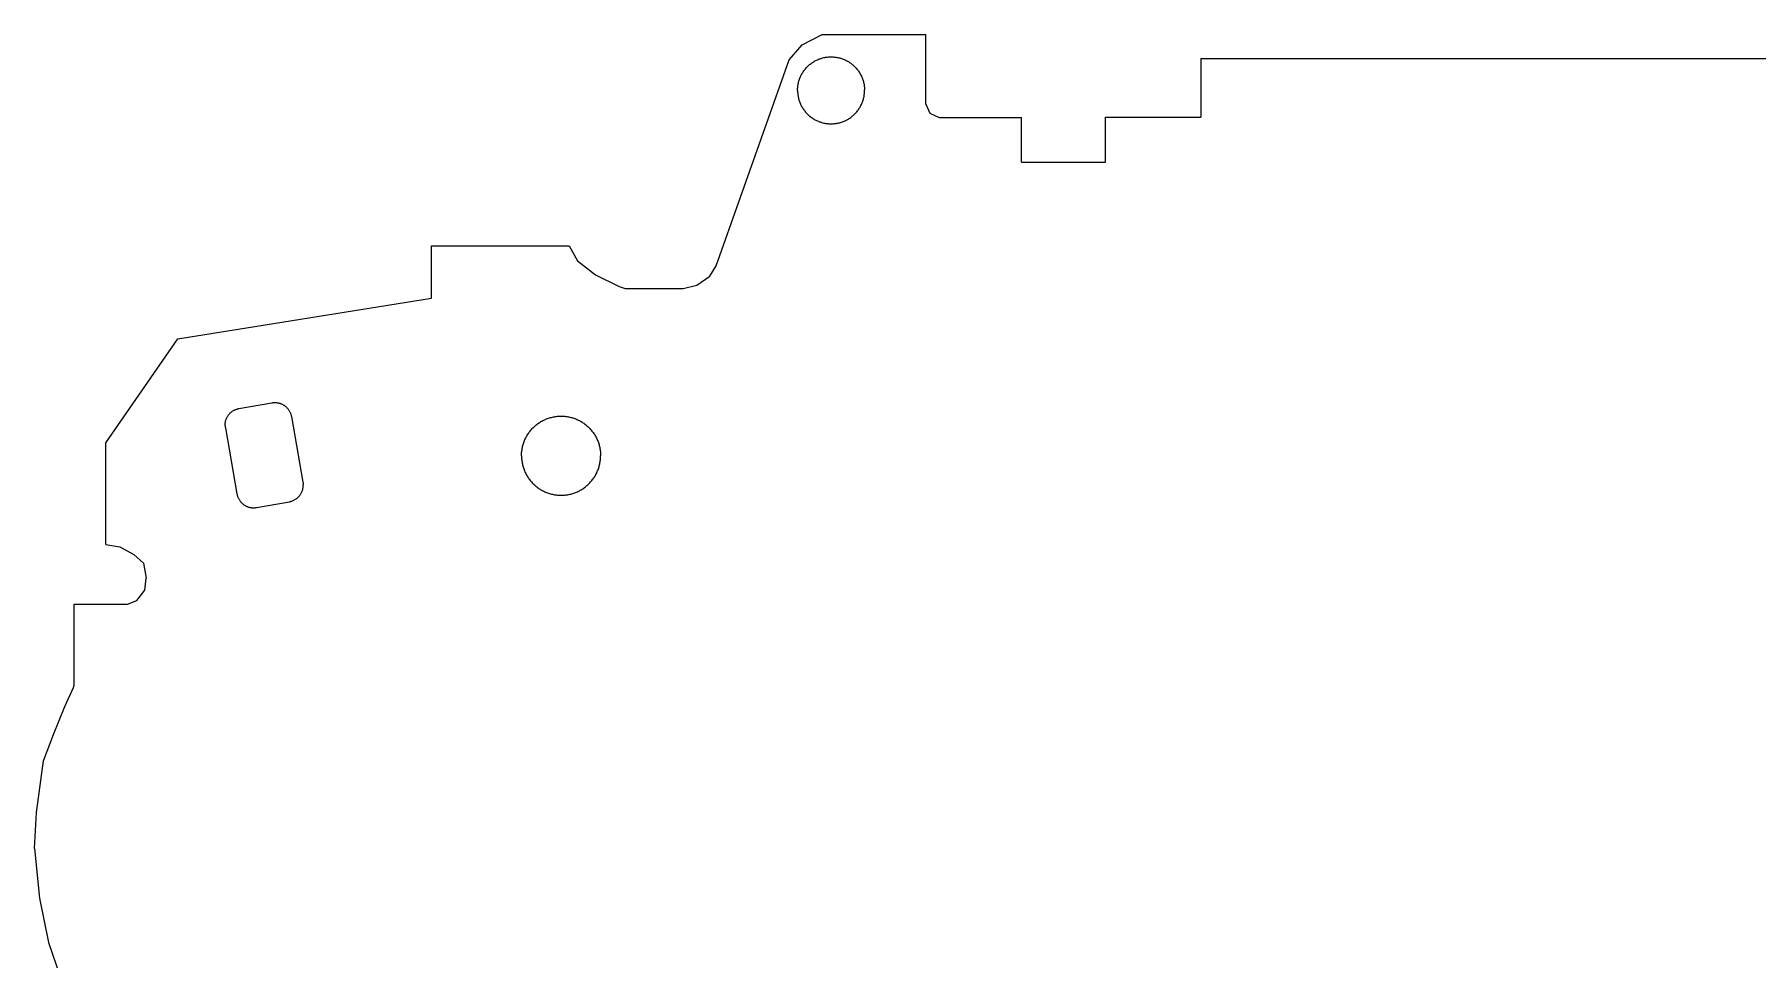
# Model space of a CAD drawing. Header units: inches. Extents: x 1.44 to 6.59, y 1.74 to 4.61.
# Drawn here: x 1.441 to 4.014, y 3.226 to 4.607 of the extents above; entities that cross this region are included whole.
import ezdxf

# ---------------------------------------------------------------- set-up
doc = ezdxf.new("R2010")
doc.units = ezdxf.units.IN
doc.header["$MEASUREMENT"] = 0
doc.layers.add('Mechanical2', color=216, linetype='Continuous')

msp = doc.modelspace()

# ---------------------------------------------------------------- linework, layer by layer
at = {"layer": 'Mechanical2'}
for p, q in [((2.5876, 4.5922), (2.6172, 4.6075)), ((2.6172, 4.6075), (2.772, 4.6075)), ((2.772, 4.5032), (2.772, 4.6075)), ((2.5678, 4.5696), (2.5876, 4.5922)), ((2.4591, 4.2621), (2.5678, 4.5696)), ((2.5898, 4.5531), (2.5906, 4.5542)), ((2.5906, 4.5542), (2.5915, 4.5553)), ((2.5915, 4.5553), (2.5924, 4.5564)), ((2.5924, 4.5564), (2.5933, 4.5575)), ((2.5933, 4.5575), (2.5943, 4.5585)), ((2.5943, 4.5585), (2.5953, 4.5595)), ((2.5953, 4.5595), (2.5963, 4.5605)), ((2.5963, 4.5605), (2.5973, 4.5615)), ((2.5973, 4.5615), (2.5984, 4.5624)), ((2.5984, 4.5624), (2.5995, 4.5633)), ((2.5995, 4.5633), (2.6006, 4.5641)), ((2.6006, 4.5641), (2.6017, 4.5649)), ((2.6017, 4.5649), (2.6029, 4.5657)), ((2.6029, 4.5657), (2.6041, 4.5665)), ((2.6041, 4.5665), (2.6053, 4.5672)), ((2.6053, 4.5672), (2.6065, 4.5679)), ((2.6065, 4.5679), (2.6078, 4.5686)), ((2.6078, 4.5686), (2.609, 4.5692)), ((2.609, 4.5692), (2.6103, 4.5698)), ((2.6103, 4.5698), (2.6116, 4.5703)), ((2.6116, 4.5703), (2.6129, 4.5709)), ((2.6129, 4.5709), (2.6142, 4.5713)), ((2.6142, 4.5713), (2.6156, 4.5718)), ((2.6156, 4.5718), (2.6169, 4.5722)), ((2.6169, 4.5722), (2.6183, 4.5725)), ((2.6183, 4.5725), (2.6197, 4.5729)), ((2.6197, 4.5729), (2.621, 4.5731)), ((2.621, 4.5731), (2.6224, 4.5734)), ((2.6224, 4.5734), (2.6238, 4.5736)), ((2.6238, 4.5736), (2.6252, 4.5738)), ((2.6252, 4.5738), (2.6266, 4.5739)), ((2.6266, 4.5739), (2.628, 4.574)), ((2.628, 4.574), (2.6294, 4.574)), ((2.6294, 4.574), (2.6308, 4.574)), ((2.6308, 4.574), (2.6323, 4.574)), ((2.6323, 4.574), (2.6337, 4.5739)), ((2.6337, 4.5739), (2.6351, 4.5738)), ((2.6351, 4.5738), (2.6365, 4.5737)), ((2.6365, 4.5737), (2.6379, 4.5735)), ((2.6379, 4.5735), (2.6393, 4.5733)), ((2.6393, 4.5733), (2.6406, 4.573)), ((2.6406, 4.573), (2.642, 4.5727)), ((2.642, 4.5727), (2.6434, 4.5724)), ((2.6434, 4.5724), (2.6447, 4.572)), ((2.6447, 4.572), (2.6461, 4.5716)), ((2.6461, 4.5716), (2.6474, 4.5711)), ((2.6474, 4.5711), (2.6487, 4.5706)), ((2.6487, 4.5706), (2.65, 4.5701)), ((2.65, 4.5701), (2.6513, 4.5695)), ((2.6513, 4.5695), (2.6526, 4.5689)), ((2.6526, 4.5689), (2.6539, 4.5683)), ((2.6539, 4.5683), (2.6551, 4.5676)), ((2.6551, 4.5676), (2.6563, 4.5669)), ((2.6563, 4.5669), (2.6575, 4.5661)), ((2.6575, 4.5661), (2.6587, 4.5653)), ((2.6587, 4.5653), (2.6598, 4.5645)), ((2.6598, 4.5645), (2.661, 4.5637)), ((2.661, 4.5637), (2.6621, 4.5628)), ((2.6621, 4.5628), (2.6631, 4.5619)), ((2.6631, 4.5619), (2.6642, 4.561)), ((2.6642, 4.561), (2.6652, 4.56)), ((2.6652, 4.56), (2.6662, 4.559)), ((2.6662, 4.559), (2.6672, 4.558)), ((2.6672, 4.558), (2.6681, 4.557)), ((2.6681, 4.557), (2.669, 4.5559)), ((2.669, 4.5559), (2.6699, 4.5548)), ((2.6699, 4.5548), (2.6708, 4.5537)), ((2.6708, 4.5537), (2.6716, 4.5525)), ((3.1827, 4.5715), (4.6092, 4.5715)), ((3.1827, 4.5715), (3.1828, 4.4842)), ((2.5806, 4.5269), (2.5807, 4.5283)), ((2.5807, 4.5283), (2.5808, 4.5297)), ((2.5808, 4.5297), (2.581, 4.5311)), ((2.581, 4.5311), (2.5812, 4.5325)), ((2.5812, 4.5325), (2.5815, 4.5338)), ((2.5815, 4.5338), (2.5818, 4.5352)), ((2.5818, 4.5352), (2.5821, 4.5366)), ((2.5821, 4.5366), (2.5825, 4.5379)), ((2.5825, 4.5379), (2.5829, 4.5393)), ((2.5829, 4.5393), (2.5833, 4.5406)), ((2.5833, 4.5406), (2.5838, 4.542)), ((2.5838, 4.542), (2.5843, 4.5433)), ((2.5843, 4.5433), (2.5849, 4.5446)), ((2.5849, 4.5446), (2.5855, 4.5458)), ((2.5855, 4.5458), (2.5861, 4.5471)), ((2.5861, 4.5471), (2.5868, 4.5483)), ((2.5868, 4.5483), (2.5875, 4.5496)), ((2.5875, 4.5496), (2.5882, 4.5508)), ((2.5882, 4.5508), (2.589, 4.5519)), ((2.589, 4.5519), (2.5898, 4.5531)), ((2.6716, 4.5525), (2.6724, 4.5513)), ((2.6724, 4.5513), (2.6731, 4.5502)), ((2.6731, 4.5502), (2.6739, 4.5489)), ((2.6739, 4.5489), (2.6745, 4.5477)), ((2.6745, 4.5477), (2.6752, 4.5465)), ((2.6752, 4.5465), (2.6758, 4.5452)), ((2.6758, 4.5452), (2.6764, 4.5439)), ((2.6764, 4.5439), (2.6769, 4.5426)), ((2.6769, 4.5426), (2.6774, 4.5413)), ((2.6774, 4.5413), (2.6779, 4.54)), ((2.6779, 4.54), (2.6783, 4.5386)), ((2.6783, 4.5386), (2.6787, 4.5373)), ((2.6787, 4.5373), (2.6791, 4.5359)), ((2.6791, 4.5359), (2.6794, 4.5345)), ((2.6794, 4.5345), (2.6797, 4.5332)), ((2.6797, 4.5332), (2.6799, 4.5318)), ((2.6799, 4.5318), (2.6801, 4.5304)), ((2.6801, 4.5304), (2.6803, 4.529)), ((2.6803, 4.529), (2.6804, 4.5276)), ((2.5805, 4.5255), (2.5806, 4.5269)), ((2.5805, 4.524), (2.5805, 4.5255)), ((2.5805, 4.524), (2.5805, 4.5226)), ((2.5805, 4.5226), (2.5806, 4.5212)), ((2.5806, 4.5212), (2.5807, 4.5198)), ((2.5807, 4.5198), (2.5808, 4.5184)), ((2.5808, 4.5184), (2.581, 4.517)), ((2.581, 4.517), (2.5812, 4.5156)), ((2.5812, 4.5156), (2.5815, 4.5142)), ((2.5815, 4.5142), (2.5818, 4.5129)), ((2.5818, 4.5129), (2.5821, 4.5115)), ((2.5821, 4.5115), (2.5825, 4.5101)), ((2.5825, 4.5101), (2.5829, 4.5088)), ((2.5829, 4.5088), (2.5833, 4.5075)), ((2.5833, 4.5075), (2.5838, 4.5061)), ((2.5838, 4.5061), (2.5843, 4.5048)), ((2.5843, 4.5048), (2.5849, 4.5035)), ((2.5849, 4.5035), (2.5855, 4.5023)), ((2.5855, 4.5023), (2.5861, 4.501)), ((2.6752, 4.5016), (2.6758, 4.5029)), ((2.6758, 4.5029), (2.6764, 4.5042)), ((2.6764, 4.5042), (2.6769, 4.5055)), ((2.6769, 4.5055), (2.6774, 4.5068)), ((2.6774, 4.5068), (2.6779, 4.5081)), ((2.6779, 4.5081), (2.6783, 4.5095)), ((2.6783, 4.5095), (2.6787, 4.5108)), ((2.6787, 4.5108), (2.6791, 4.5122)), ((2.6791, 4.5122), (2.6794, 4.5136)), ((2.6794, 4.5136), (2.6797, 4.5149)), ((2.6797, 4.5149), (2.6799, 4.5163)), ((2.6799, 4.5163), (2.6801, 4.5177)), ((2.6801, 4.5177), (2.6803, 4.5191)), ((2.6803, 4.5191), (2.6804, 4.5205)), ((2.6804, 4.5276), (2.6805, 4.5262)), ((2.6804, 4.5205), (2.6805, 4.5219)), ((2.6805, 4.5262), (2.6805, 4.5247)), ((2.6805, 4.5233), (2.6805, 4.5247)), ((2.6805, 4.5219), (2.6805, 4.5233)), ((2.772, 4.5032), (2.7779, 4.49)), ((2.5861, 4.501), (2.5868, 4.4998)), ((2.5868, 4.4998), (2.5875, 4.4985)), ((2.5875, 4.4985), (2.5882, 4.4973)), ((2.5882, 4.4973), (2.589, 4.4962)), ((2.589, 4.4962), (2.5898, 4.495)), ((2.5898, 4.495), (2.5906, 4.4939)), ((2.5906, 4.4939), (2.5915, 4.4928)), ((2.5915, 4.4928), (2.5924, 4.4917)), ((2.5924, 4.4917), (2.5933, 4.4906)), ((2.5933, 4.4906), (2.5943, 4.4896)), ((2.5943, 4.4896), (2.5953, 4.4886)), ((2.5953, 4.4886), (2.5963, 4.4876)), ((2.5963, 4.4876), (2.5973, 4.4866)), ((2.5973, 4.4866), (2.5984, 4.4857)), ((2.5984, 4.4857), (2.5995, 4.4848)), ((2.5995, 4.4848), (2.6006, 4.484)), ((2.6006, 4.484), (2.6017, 4.4831)), ((2.6017, 4.4831), (2.6029, 4.4823)), ((2.6029, 4.4823), (2.6041, 4.4816)), ((2.6041, 4.4816), (2.6053, 4.4809)), ((2.6053, 4.4809), (2.6065, 4.4802)), ((2.6065, 4.4802), (2.6078, 4.4795)), ((2.6078, 4.4795), (2.609, 4.4789)), ((2.609, 4.4789), (2.6103, 4.4783)), ((2.6103, 4.4783), (2.6116, 4.4778)), ((2.6116, 4.4778), (2.6129, 4.4772)), ((2.6129, 4.4772), (2.6142, 4.4768)), ((2.6142, 4.4768), (2.6156, 4.4763)), ((2.6447, 4.4761), (2.6461, 4.4765)), ((2.6461, 4.4765), (2.6474, 4.477)), ((2.6474, 4.477), (2.6487, 4.4775)), ((2.6487, 4.4775), (2.65, 4.478)), ((2.65, 4.478), (2.6513, 4.4786)), ((2.6513, 4.4786), (2.6526, 4.4792)), ((2.6526, 4.4792), (2.6539, 4.4798)), ((2.6539, 4.4798), (2.6551, 4.4805)), ((2.6551, 4.4805), (2.6563, 4.4812)), ((2.6563, 4.4812), (2.6575, 4.482)), ((2.6575, 4.482), (2.6587, 4.4827)), ((2.6587, 4.4827), (2.6598, 4.4836)), ((2.6598, 4.4836), (2.661, 4.4844)), ((2.661, 4.4844), (2.6621, 4.4853)), ((2.6621, 4.4853), (2.6631, 4.4862)), ((2.6631, 4.4862), (2.6642, 4.4871)), ((2.6642, 4.4871), (2.6652, 4.4881)), ((2.6652, 4.4881), (2.6662, 4.4891)), ((2.6662, 4.4891), (2.6672, 4.4901)), ((2.6672, 4.4901), (2.6681, 4.4911)), ((2.6681, 4.4911), (2.669, 4.4922)), ((2.669, 4.4922), (2.6699, 4.4933)), ((2.6699, 4.4933), (2.6708, 4.4944)), ((2.6708, 4.4944), (2.6716, 4.4956)), ((2.6716, 4.4956), (2.6724, 4.4967)), ((2.6724, 4.4967), (2.6731, 4.4979)), ((2.6731, 4.4979), (2.6739, 4.4991)), ((2.6739, 4.4991), (2.6745, 4.5004)), ((2.6745, 4.5004), (2.6752, 4.5016)), ((2.7779, 4.49), (2.7917, 4.4834)), ((2.7917, 4.4834), (2.915, 4.4834)), ((2.915, 4.4166), (2.915, 4.4834)), ((3.0403, 4.4166), (3.0403, 4.4842)), ((3.0403, 4.4842), (3.1828, 4.4842)), ((2.6156, 4.4763), (2.6169, 4.4759)), ((2.6169, 4.4759), (2.6183, 4.4756)), ((2.6183, 4.4756), (2.6197, 4.4752)), ((2.6197, 4.4752), (2.621, 4.4749)), ((2.621, 4.4749), (2.6224, 4.4747)), ((2.6224, 4.4747), (2.6238, 4.4745)), ((2.6238, 4.4745), (2.6252, 4.4743)), ((2.6252, 4.4743), (2.6266, 4.4742)), ((2.6266, 4.4742), (2.628, 4.4741)), ((2.628, 4.4741), (2.6294, 4.4741)), ((2.6294, 4.4741), (2.6308, 4.474)), ((2.6308, 4.474), (2.6323, 4.4741)), ((2.6323, 4.4741), (2.6337, 4.4741)), ((2.6337, 4.4741), (2.6351, 4.4743)), ((2.6351, 4.4743), (2.6365, 4.4744)), ((2.6365, 4.4744), (2.6379, 4.4746)), ((2.6379, 4.4746), (2.6393, 4.4748)), ((2.6393, 4.4748), (2.6406, 4.4751)), ((2.6406, 4.4751), (2.642, 4.4754)), ((2.642, 4.4754), (2.6434, 4.4757)), ((2.6434, 4.4757), (2.6447, 4.4761)), ((2.915, 4.4166), (3.0403, 4.4166)), ((2.034, 4.2919), (2.2397, 4.2919)), ((2.034, 4.2137), (2.034, 4.2919)), ((2.2397, 4.2919), (2.252, 4.2693)), ((2.252, 4.2693), (2.2788, 4.2487)), ((2.2788, 4.2487), (2.3142, 4.231)), ((2.4303, 4.2332), (2.4493, 4.2466)), ((2.4493, 4.2466), (2.4591, 4.2621)), ((2.3142, 4.231), (2.323, 4.2281)), ((2.323, 4.2281), (2.4097, 4.2281)), ((2.4097, 4.2281), (2.4303, 4.2332)), ((1.6554, 4.1528), (2.034, 4.2137)), ((1.5477, 3.9979), (1.6554, 4.1528)), ((1.7303, 4.0386), (1.7309, 4.0394)), ((1.7309, 4.0394), (1.7315, 4.0402)), ((1.7315, 4.0402), (1.7321, 4.0409)), ((1.7321, 4.0409), (1.7328, 4.0416)), ((1.7328, 4.0416), (1.7335, 4.0423)), ((1.7335, 4.0423), (1.7342, 4.043)), ((1.7342, 4.043), (1.735, 4.0436)), ((1.735, 4.0436), (1.7357, 4.0442)), ((1.7357, 4.0442), (1.7365, 4.0448)), ((1.7365, 4.0448), (1.7374, 4.0453)), ((1.7374, 4.0453), (1.7382, 4.0459)), ((1.7382, 4.0459), (1.7391, 4.0463)), ((1.7391, 4.0463), (1.7399, 4.0468)), ((1.7399, 4.0468), (1.7408, 4.0472)), ((1.7408, 4.0472), (1.7417, 4.0476)), ((1.7417, 4.0476), (1.7427, 4.0479)), ((1.7427, 4.0479), (1.7436, 4.0482)), ((1.7436, 4.0482), (1.7445, 4.0485)), ((1.7445, 4.0485), (1.7455, 4.0487)), ((1.7455, 4.0487), (1.7465, 4.0489)), ((1.7465, 4.0489), (1.7957, 4.0576)), ((1.7957, 4.0576), (1.7967, 4.0577)), ((1.7967, 4.0577), (1.7976, 4.0578)), ((1.7976, 4.0578), (1.7986, 4.0579)), ((1.7986, 4.0579), (1.7996, 4.0579)), ((1.7996, 4.0579), (1.8006, 4.0579)), ((1.8006, 4.0579), (1.8016, 4.0579)), ((1.8016, 4.0579), (1.8025, 4.0578)), ((1.8025, 4.0578), (1.8035, 4.0577)), ((1.8035, 4.0577), (1.8045, 4.0575)), ((1.8045, 4.0575), (1.8054, 4.0574)), ((1.8054, 4.0574), (1.8064, 4.0571)), ((1.8064, 4.0571), (1.8073, 4.0569)), ((1.8073, 4.0569), (1.8083, 4.0565)), ((1.8083, 4.0565), (1.8092, 4.0562)), ((1.8092, 4.0562), (1.8101, 4.0558)), ((1.8101, 4.0558), (1.811, 4.0554)), ((1.811, 4.0554), (1.8119, 4.055)), ((1.8119, 4.055), (1.8127, 4.0545)), ((1.8127, 4.0545), (1.8136, 4.054)), ((1.8136, 4.054), (1.8144, 4.0534)), ((1.8144, 4.0534), (1.8152, 4.0528)), ((1.8152, 4.0528), (1.8159, 4.0522)), ((1.8159, 4.0522), (1.8167, 4.0516)), ((1.8167, 4.0516), (1.8174, 4.0509)), ((1.8174, 4.0509), (1.8181, 4.0502)), ((1.8181, 4.0502), (1.8188, 4.0495)), ((1.8188, 4.0495), (1.8194, 4.0488)), ((1.8194, 4.0488), (1.82, 4.048)), ((1.82, 4.048), (1.8206, 4.0472)), ((1.8206, 4.0472), (1.8211, 4.0464)), ((1.8211, 4.0464), (1.8216, 4.0455)), ((1.8216, 4.0455), (1.8221, 4.0447)), ((1.8221, 4.0447), (1.8226, 4.0438)), ((1.8226, 4.0438), (1.823, 4.0429)), ((1.823, 4.0429), (1.8233, 4.042)), ((1.8233, 4.042), (1.8237, 4.0411)), ((1.8237, 4.0411), (1.824, 4.0401)), ((1.824, 4.0401), (1.8242, 4.0392)), ((1.8242, 4.0392), (1.8245, 4.0382)), ((1.7258, 4.0258), (1.7259, 4.0268)), ((1.7258, 4.0248), (1.7258, 4.0258)), ((1.7258, 4.0238), (1.7258, 4.0248)), ((1.7258, 4.0238), (1.7258, 4.0228)), ((1.7258, 4.0228), (1.7259, 4.0219)), ((1.7259, 4.0268), (1.726, 4.0277)), ((1.7259, 4.0219), (1.726, 4.0209)), ((1.726, 4.0277), (1.7262, 4.0287)), ((1.726, 4.0209), (1.7262, 4.0199)), ((1.7262, 4.0287), (1.7264, 4.0297)), ((1.7262, 4.0199), (1.7435, 3.9214)), ((1.7264, 4.0297), (1.7266, 4.0306)), ((1.7266, 4.0306), (1.7269, 4.0316)), ((1.7269, 4.0316), (1.7272, 4.0325)), ((1.7272, 4.0325), (1.7275, 4.0334)), ((1.7275, 4.0334), (1.7279, 4.0343)), ((1.7279, 4.0343), (1.7283, 4.0352)), ((1.7283, 4.0352), (1.7288, 4.0361)), ((1.7288, 4.0361), (1.7293, 4.037)), ((1.7293, 4.037), (1.7298, 4.0378)), ((1.7298, 4.0378), (1.7303, 4.0386)), ((1.8245, 4.0382), (1.8247, 4.0373)), ((1.8247, 4.0373), (1.842, 3.9388)), ((2.1794, 4.013), (2.1803, 4.0142)), ((2.1803, 4.0142), (2.1813, 4.0154)), ((2.1813, 4.0154), (2.1823, 4.0166)), ((2.1823, 4.0166), (2.1833, 4.0178)), ((2.1833, 4.0178), (2.1843, 4.0189)), ((2.1843, 4.0189), (2.1854, 4.02)), ((2.1854, 4.02), (2.1865, 4.0211)), ((2.1865, 4.0211), (2.1876, 4.0222)), ((2.1876, 4.0222), (2.1887, 4.0232)), ((2.1887, 4.0232), (2.1899, 4.0242)), ((2.1899, 4.0242), (2.1911, 4.0251)), ((2.1911, 4.0251), (2.1923, 4.026)), ((2.1923, 4.026), (2.1936, 4.0269)), ((2.1936, 4.0269), (2.1948, 4.0278)), ((2.1948, 4.0278), (2.1961, 4.0286)), ((2.1961, 4.0286), (2.1974, 4.0294)), ((2.1974, 4.0294), (2.1988, 4.0302)), ((2.1988, 4.0302), (2.2001, 4.0309)), ((2.2001, 4.0309), (2.2015, 4.0316)), ((2.2015, 4.0316), (2.2029, 4.0323)), ((2.2029, 4.0323), (2.2043, 4.0329)), ((2.2043, 4.0329), (2.2057, 4.0335)), ((2.2057, 4.0335), (2.2071, 4.034)), ((2.2071, 4.034), (2.2086, 4.0345)), ((2.2086, 4.0345), (2.21, 4.035)), ((2.21, 4.035), (2.2115, 4.0354)), ((2.2115, 4.0354), (2.213, 4.0358)), ((2.213, 4.0358), (2.2145, 4.0362)), ((2.2145, 4.0362), (2.216, 4.0365)), ((2.216, 4.0365), (2.2175, 4.0368)), ((2.2175, 4.0368), (2.219, 4.037)), ((2.219, 4.037), (2.2205, 4.0372)), ((2.2205, 4.0372), (2.222, 4.0374)), ((2.222, 4.0374), (2.2236, 4.0375)), ((2.2236, 4.0375), (2.2251, 4.0376)), ((2.2251, 4.0376), (2.2266, 4.0376)), ((2.2266, 4.0376), (2.2282, 4.0376)), ((2.2282, 4.0376), (2.2297, 4.0376)), ((2.2297, 4.0376), (2.2312, 4.0375)), ((2.2312, 4.0375), (2.2328, 4.0374)), ((2.2328, 4.0374), (2.2343, 4.0372)), ((2.2343, 4.0372), (2.2358, 4.037)), ((2.2358, 4.037), (2.2373, 4.0368)), ((2.2373, 4.0368), (2.2388, 4.0365)), ((2.2388, 4.0365), (2.2403, 4.0362)), ((2.2403, 4.0362), (2.2418, 4.0358)), ((2.2418, 4.0358), (2.2433, 4.0354)), ((2.2433, 4.0354), (2.2448, 4.035)), ((2.2448, 4.035), (2.2462, 4.0345)), ((2.2462, 4.0345), (2.2477, 4.034)), ((2.2477, 4.034), (2.2491, 4.0335)), ((2.2491, 4.0335), (2.2505, 4.0329)), ((2.2505, 4.0329), (2.2519, 4.0323)), ((2.2519, 4.0323), (2.2533, 4.0316)), ((2.2533, 4.0316), (2.2547, 4.0309)), ((2.2547, 4.0309), (2.256, 4.0302)), ((2.256, 4.0302), (2.2574, 4.0294)), ((2.2574, 4.0294), (2.2587, 4.0286)), ((2.2587, 4.0286), (2.26, 4.0278)), ((2.26, 4.0278), (2.2612, 4.0269)), ((2.2612, 4.0269), (2.2625, 4.026)), ((2.2625, 4.026), (2.2637, 4.0251)), ((2.2637, 4.0251), (2.2649, 4.0242)), ((2.2649, 4.0242), (2.2661, 4.0232)), ((2.2661, 4.0232), (2.2672, 4.0222)), ((2.2672, 4.0222), (2.2683, 4.0211)), ((2.2683, 4.0211), (2.2694, 4.02)), ((2.2694, 4.02), (2.2705, 4.0189)), ((2.2705, 4.0189), (2.2715, 4.0178)), ((2.2715, 4.0178), (2.2725, 4.0166)), ((2.2725, 4.0166), (2.2735, 4.0154)), ((2.2735, 4.0154), (2.2744, 4.0142)), ((2.2744, 4.0142), (2.2754, 4.013)), ((1.5477, 3.846), (1.5477, 3.9979)), ((2.1688, 3.9862), (2.1691, 3.9877)), ((2.1691, 3.9877), (2.1693, 3.9892)), ((2.1693, 3.9892), (2.1696, 3.9907)), ((2.1696, 3.9907), (2.1699, 3.9922)), ((2.1699, 3.9922), (2.1703, 3.9937)), ((2.1703, 3.9937), (2.1707, 3.9952)), ((2.1707, 3.9952), (2.1712, 3.9966)), ((2.1712, 3.9966), (2.1717, 3.9981)), ((2.1717, 3.9981), (2.1722, 3.9995)), ((2.1722, 3.9995), (2.1728, 4.001)), ((2.1728, 4.001), (2.1734, 4.0024)), ((2.1734, 4.0024), (2.174, 4.0038)), ((2.174, 4.0038), (2.1747, 4.0051)), ((2.1747, 4.0051), (2.1754, 4.0065)), ((2.1754, 4.0065), (2.1761, 4.0078)), ((2.1761, 4.0078), (2.1769, 4.0092)), ((2.1769, 4.0092), (2.1777, 4.0105)), ((2.1777, 4.0105), (2.1786, 4.0117)), ((2.1786, 4.0117), (2.1794, 4.013)), ((2.2754, 4.013), (2.2762, 4.0117)), ((2.2762, 4.0117), (2.2771, 4.0105)), ((2.2771, 4.0105), (2.2779, 4.0092)), ((2.2779, 4.0092), (2.2787, 4.0078)), ((2.2787, 4.0078), (2.2794, 4.0065)), ((2.2794, 4.0065), (2.2801, 4.0051)), ((2.2801, 4.0051), (2.2808, 4.0038)), ((2.2808, 4.0038), (2.2814, 4.0024)), ((2.2814, 4.0024), (2.282, 4.001)), ((2.282, 4.001), (2.2826, 3.9995)), ((2.2826, 3.9995), (2.2831, 3.9981)), ((2.2831, 3.9981), (2.2836, 3.9966)), ((2.2836, 3.9966), (2.2841, 3.9952)), ((2.2841, 3.9952), (2.2845, 3.9937)), ((2.2845, 3.9937), (2.2848, 3.9922)), ((2.2848, 3.9922), (2.2852, 3.9907)), ((2.2852, 3.9907), (2.2855, 3.9892)), ((2.2855, 3.9892), (2.2857, 3.9877)), ((2.2857, 3.9877), (2.286, 3.9862)), ((2.1683, 3.9785), (2.1684, 3.9801)), ((2.1683, 3.9785), (2.1684, 3.977)), ((2.1684, 3.9816), (2.1685, 3.9831)), ((2.1684, 3.9801), (2.1684, 3.9816)), ((2.1684, 3.977), (2.1684, 3.9755)), ((2.1684, 3.9755), (2.1685, 3.9739)), ((2.1685, 3.9831), (2.1687, 3.9847)), ((2.1685, 3.9739), (2.1687, 3.9724)), ((2.1687, 3.9847), (2.1688, 3.9862)), ((2.1687, 3.9724), (2.1688, 3.9709)), ((2.1688, 3.9709), (2.1691, 3.9694)), ((2.1691, 3.9694), (2.1693, 3.9679)), ((2.1693, 3.9679), (2.1696, 3.9664)), ((2.1696, 3.9664), (2.1699, 3.9649)), ((2.1699, 3.9649), (2.1703, 3.9634)), ((2.1703, 3.9634), (2.1707, 3.9619)), ((2.1707, 3.9619), (2.1712, 3.9604)), ((2.2836, 3.9604), (2.2841, 3.9619)), ((2.2841, 3.9619), (2.2845, 3.9634)), ((2.2845, 3.9634), (2.2848, 3.9649)), ((2.2848, 3.9649), (2.2852, 3.9664)), ((2.2852, 3.9664), (2.2855, 3.9679)), ((2.2855, 3.9679), (2.2857, 3.9694)), ((2.2857, 3.9694), (2.286, 3.9709)), ((2.286, 3.9862), (2.2861, 3.9847)), ((2.286, 3.9709), (2.2861, 3.9724)), ((2.2861, 3.9847), (2.2863, 3.9831)), ((2.2861, 3.9724), (2.2863, 3.9739)), ((2.2863, 3.9831), (2.2864, 3.9816)), ((2.2863, 3.9739), (2.2864, 3.9755)), ((2.2864, 3.9816), (2.2864, 3.9801)), ((2.2864, 3.9801), (2.2865, 3.9785)), ((2.2864, 3.977), (2.2865, 3.9785)), ((2.2864, 3.9755), (2.2864, 3.977)), ((1.842, 3.9388), (1.8422, 3.9378)), ((1.8422, 3.9378), (1.8423, 3.9369)), ((1.8423, 3.9369), (1.8424, 3.9359)), ((2.1712, 3.9604), (2.1717, 3.959)), ((2.1717, 3.959), (2.1722, 3.9575)), ((2.1722, 3.9575), (2.1728, 3.9561)), ((2.1728, 3.9561), (2.1734, 3.9547)), ((2.1734, 3.9547), (2.174, 3.9533)), ((2.174, 3.9533), (2.1747, 3.9519)), ((2.1747, 3.9519), (2.1754, 3.9506)), ((2.1754, 3.9506), (2.1761, 3.9492)), ((2.1761, 3.9492), (2.1769, 3.9479)), ((2.1769, 3.9479), (2.1777, 3.9466)), ((2.1777, 3.9466), (2.1786, 3.9453)), ((2.1786, 3.9453), (2.1794, 3.9441)), ((2.1794, 3.9441), (2.1803, 3.9428)), ((2.1803, 3.9428), (2.1813, 3.9416)), ((2.1813, 3.9416), (2.1823, 3.9404)), ((2.1823, 3.9404), (2.1833, 3.9393)), ((2.1833, 3.9393), (2.1843, 3.9382)), ((2.1843, 3.9382), (2.1854, 3.937)), ((2.1854, 3.937), (2.1865, 3.936)), ((2.2683, 3.936), (2.2694, 3.937)), ((2.2694, 3.937), (2.2705, 3.9382)), ((2.2705, 3.9382), (2.2715, 3.9393)), ((2.2715, 3.9393), (2.2725, 3.9404)), ((2.2725, 3.9404), (2.2735, 3.9416)), ((2.2735, 3.9416), (2.2744, 3.9428)), ((2.2744, 3.9428), (2.2754, 3.9441)), ((2.2754, 3.9441), (2.2762, 3.9453)), ((2.2762, 3.9453), (2.2771, 3.9466)), ((2.2771, 3.9466), (2.2779, 3.9479)), ((2.2779, 3.9479), (2.2787, 3.9492)), ((2.2787, 3.9492), (2.2794, 3.9506)), ((2.2794, 3.9506), (2.2801, 3.9519)), ((2.2801, 3.9519), (2.2808, 3.9533)), ((2.2808, 3.9533), (2.2814, 3.9547)), ((2.2814, 3.9547), (2.282, 3.9561)), ((2.282, 3.9561), (2.2826, 3.9575)), ((2.2826, 3.9575), (2.2831, 3.959)), ((2.2831, 3.959), (2.2836, 3.9604)), ((1.7435, 3.9214), (1.7437, 3.9205)), ((1.7437, 3.9205), (1.744, 3.9195)), ((1.744, 3.9195), (1.7442, 3.9186)), ((1.7442, 3.9186), (1.7445, 3.9176)), ((1.7445, 3.9176), (1.7449, 3.9167)), ((1.7449, 3.9167), (1.7452, 3.9158)), ((1.7452, 3.9158), (1.7456, 3.9149)), ((1.7456, 3.9149), (1.7461, 3.914)), ((1.7461, 3.914), (1.7466, 3.9132)), ((1.7466, 3.9132), (1.7471, 3.9124)), ((1.7471, 3.9124), (1.7476, 3.9115)), ((1.7476, 3.9115), (1.7482, 3.9107)), ((1.7482, 3.9107), (1.7488, 3.91)), ((1.8237, 3.9103), (1.8246, 3.9105)), ((1.8246, 3.9105), (1.8255, 3.9108)), ((1.8255, 3.9108), (1.8265, 3.9112)), ((1.8265, 3.9112), (1.8274, 3.9115)), ((1.8274, 3.9115), (1.8283, 3.9119)), ((1.8283, 3.9119), (1.8291, 3.9124)), ((1.8291, 3.9124), (1.83, 3.9129)), ((1.83, 3.9129), (1.8308, 3.9134)), ((1.8308, 3.9134), (1.8317, 3.9139)), ((1.8317, 3.9139), (1.8325, 3.9145)), ((1.8325, 3.9145), (1.8332, 3.9151)), ((1.8332, 3.9151), (1.834, 3.9157)), ((1.834, 3.9157), (1.8347, 3.9164)), ((1.8347, 3.9164), (1.8354, 3.9171)), ((1.8354, 3.9171), (1.8361, 3.9178)), ((1.8361, 3.9178), (1.8367, 3.9186)), ((1.8367, 3.9186), (1.8373, 3.9193)), ((1.8373, 3.9193), (1.8379, 3.9201)), ((1.8379, 3.9201), (1.8384, 3.9209)), ((1.8384, 3.9209), (1.8389, 3.9218)), ((1.8389, 3.9218), (1.8394, 3.9226)), ((1.8394, 3.9226), (1.8399, 3.9235)), ((1.8399, 3.9235), (1.8403, 3.9244)), ((1.8403, 3.9244), (1.8407, 3.9253)), ((1.8407, 3.9253), (1.841, 3.9262)), ((1.841, 3.9262), (1.8413, 3.9272)), ((1.8413, 3.9272), (1.8416, 3.9281)), ((1.8416, 3.9281), (1.8418, 3.9291)), ((1.8418, 3.9291), (1.842, 3.93)), ((1.842, 3.93), (1.8422, 3.931)), ((1.8422, 3.931), (1.8423, 3.932)), ((1.8423, 3.932), (1.8424, 3.9329)), ((1.8424, 3.9359), (1.8424, 3.9349)), ((1.8424, 3.9339), (1.8424, 3.9349)), ((1.8424, 3.9329), (1.8424, 3.9339)), ((2.1865, 3.936), (2.1876, 3.9349)), ((2.1876, 3.9349), (2.1887, 3.9339)), ((2.1887, 3.9339), (2.1899, 3.9329)), ((2.1899, 3.9329), (2.1911, 3.932)), ((2.1911, 3.932), (2.1923, 3.931)), ((2.1923, 3.931), (2.1936, 3.9301)), ((2.1936, 3.9301), (2.1948, 3.9293)), ((2.1948, 3.9293), (2.1961, 3.9284)), ((2.1961, 3.9284), (2.1974, 3.9276)), ((2.1974, 3.9276), (2.1988, 3.9269)), ((2.1988, 3.9269), (2.2001, 3.9262)), ((2.2001, 3.9262), (2.2015, 3.9255)), ((2.2015, 3.9255), (2.2029, 3.9248)), ((2.2029, 3.9248), (2.2043, 3.9242)), ((2.2043, 3.9242), (2.2057, 3.9236)), ((2.2057, 3.9236), (2.2071, 3.9231)), ((2.2071, 3.9231), (2.2086, 3.9226)), ((2.2086, 3.9226), (2.21, 3.9221)), ((2.21, 3.9221), (2.2115, 3.9217)), ((2.2115, 3.9217), (2.213, 3.9213)), ((2.213, 3.9213), (2.2145, 3.9209)), ((2.2145, 3.9209), (2.216, 3.9206)), ((2.216, 3.9206), (2.2175, 3.9203)), ((2.2175, 3.9203), (2.219, 3.9201)), ((2.219, 3.9201), (2.2205, 3.9199)), ((2.2205, 3.9199), (2.222, 3.9197)), ((2.222, 3.9197), (2.2236, 3.9196)), ((2.2236, 3.9196), (2.2251, 3.9195)), ((2.2251, 3.9195), (2.2266, 3.9195)), ((2.2266, 3.9195), (2.2282, 3.9195)), ((2.2282, 3.9195), (2.2297, 3.9195)), ((2.2297, 3.9195), (2.2312, 3.9196)), ((2.2312, 3.9196), (2.2328, 3.9197)), ((2.2328, 3.9197), (2.2343, 3.9199)), ((2.2343, 3.9199), (2.2358, 3.9201)), ((2.2358, 3.9201), (2.2373, 3.9203)), ((2.2373, 3.9203), (2.2388, 3.9206)), ((2.2388, 3.9206), (2.2403, 3.9209)), ((2.2403, 3.9209), (2.2418, 3.9213)), ((2.2418, 3.9213), (2.2433, 3.9217)), ((2.2433, 3.9217), (2.2448, 3.9221)), ((2.2448, 3.9221), (2.2462, 3.9226)), ((2.2462, 3.9226), (2.2477, 3.9231)), ((2.2477, 3.9231), (2.2491, 3.9236)), ((2.2491, 3.9236), (2.2505, 3.9242)), ((2.2505, 3.9242), (2.2519, 3.9248)), ((2.2519, 3.9248), (2.2533, 3.9255)), ((2.2533, 3.9255), (2.2547, 3.9262)), ((2.2547, 3.9262), (2.256, 3.9269)), ((2.256, 3.9269), (2.2574, 3.9276)), ((2.2574, 3.9276), (2.2587, 3.9284)), ((2.2587, 3.9284), (2.26, 3.9293)), ((2.26, 3.9293), (2.2612, 3.9301)), ((2.2612, 3.9301), (2.2625, 3.931)), ((2.2625, 3.931), (2.2637, 3.932)), ((2.2637, 3.932), (2.2649, 3.9329)), ((2.2649, 3.9329), (2.2661, 3.9339)), ((2.2661, 3.9339), (2.2672, 3.9349)), ((2.2672, 3.9349), (2.2683, 3.936)), ((1.7488, 3.91), (1.7494, 3.9092)), ((1.7494, 3.9092), (1.7501, 3.9085)), ((1.7501, 3.9085), (1.7508, 3.9078)), ((1.7508, 3.9078), (1.7515, 3.9071)), ((1.7515, 3.9071), (1.7523, 3.9065)), ((1.7523, 3.9065), (1.753, 3.9059)), ((1.753, 3.9059), (1.7538, 3.9053)), ((1.7538, 3.9053), (1.7546, 3.9048)), ((1.7546, 3.9048), (1.7555, 3.9042)), ((1.7555, 3.9042), (1.7563, 3.9038)), ((1.7563, 3.9038), (1.7572, 3.9033)), ((1.7572, 3.9033), (1.7581, 3.9029)), ((1.7581, 3.9029), (1.759, 3.9025)), ((1.759, 3.9025), (1.7599, 3.9022)), ((1.7599, 3.9022), (1.7609, 3.9019)), ((1.7609, 3.9019), (1.7618, 3.9016)), ((1.7618, 3.9016), (1.7628, 3.9014)), ((1.7628, 3.9014), (1.7637, 3.9012)), ((1.7637, 3.9012), (1.7647, 3.901)), ((1.7647, 3.901), (1.7657, 3.9009)), ((1.7657, 3.9009), (1.7666, 3.9008)), ((1.7666, 3.9008), (1.7676, 3.9008)), ((1.7676, 3.9008), (1.7686, 3.9008)), ((1.7686, 3.9008), (1.7696, 3.9008)), ((1.7696, 3.9008), (1.7706, 3.9009)), ((1.7706, 3.9009), (1.7715, 3.901)), ((1.7715, 3.901), (1.7725, 3.9012)), ((1.7725, 3.9012), (1.8217, 3.9098)), ((1.8217, 3.9098), (1.8227, 3.91)), ((1.8227, 3.91), (1.8237, 3.9103)), ((1.5477, 3.846), (1.5685, 3.8423)), ((1.5685, 3.8423), (1.5894, 3.8312)), ((1.5894, 3.8312), (1.6041, 3.8181)), ((1.6041, 3.8181), (1.6078, 3.7959)), ((1.606, 3.778), (1.6078, 3.7959)), ((1.5006, 3.6357), (1.5006, 3.7568)), ((1.5006, 3.7568), (1.5799, 3.7568)), ((1.5799, 3.7568), (1.5941, 3.7624)), ((1.5941, 3.7624), (1.606, 3.778)), ((1.4866, 3.6042), (1.4992, 3.6322)), ((1.4992, 3.6322), (1.5006, 3.6357)), ((1.4695, 3.5623), (1.4866, 3.6042)), ((1.4547, 3.5231), (1.4695, 3.5623)), ((1.4444, 3.4456), (1.4547, 3.5231)), ((1.4411, 3.3919), (1.4444, 3.4456)), ((1.4411, 3.3919), (1.4487, 3.3181)), ((1.4487, 3.3181), (1.4622, 3.2518)), ((1.4622, 3.2518), (1.4794, 3.2007))]:
    msp.add_line(p, q, dxfattribs=at)

doc.saveas('drawing.dxf')
